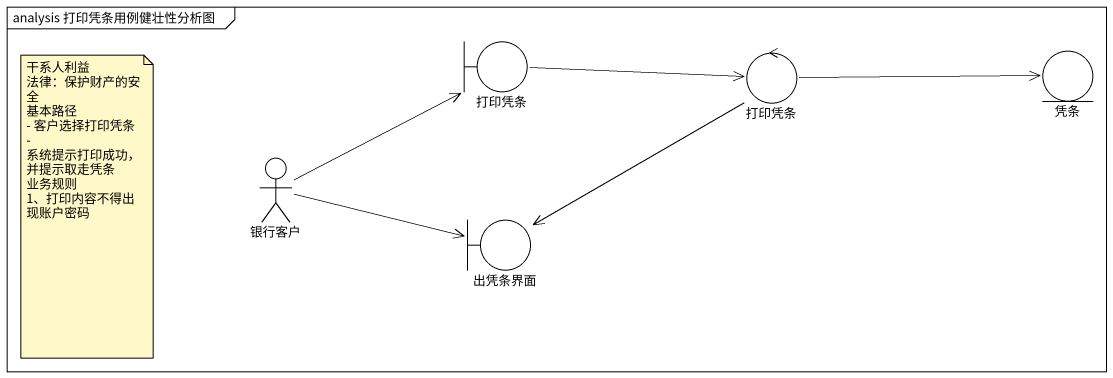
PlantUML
@startuml
mainframe analysis 打印凭条用例健壮性分析图
boundary 打印凭条
control "打印凭条" as 打印凭条_2
entity 凭条
actor 银行客户
boundary 出凭条界面
打印凭条 -right-> 打印凭条_2
打印凭条_2 -right-> 凭条
打印凭条_2 --> 出凭条界面
银行客户 -right-> 打印凭条
银行客户 -right-> 出凭条界面
note as N1
  干系人利益
  法律：保护财产的安全
  基本路径
  - 客户选择打印凭条
  - 系统提示打印成功，并提示取走凭条
  业务规则
  1、打印内容不得出现账户密码
end note
@enduml
